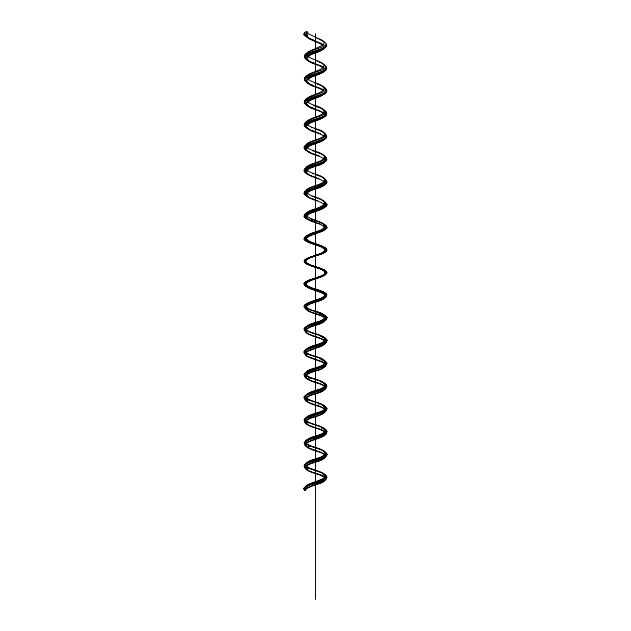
<?xml version="1.0" encoding="UTF-8"?>
<svg xmlns="http://www.w3.org/2000/svg" width="631" height="631" viewBox="0 0 631 631"><rect width="100%" height="100%" fill="white"/><g stroke="black" fill="none" stroke-linecap="round" stroke-linejoin="round"><path stroke-width="0.95" d="M322.701 45.061L308.551 38.128L306.847 35.817L304.284 34.705L304.592 32.386L306.847 31.55L308.811 34.042L321.313 39.911L323.332 41.338L324.16 42.758L323.664 44.186L321.928 45.606L310.318 50.953L307.163 53.272M325.959 478.046C325.399 484.08 314.143 483.922 309.805 486.958C307.407 486.817 303.503 493.497 304.213 488.063M304.844 169.471C305.238 162.135 337.948 161.859 321.045 153.79M304.118 33.183L304.765 32.678M307.723 173.73C293.991 166.395 328.396 165.89 326.503 158.712M325.304 364.245L321.999 362.115L306.713 355.884L304.158 353.155L304.142 351.585L305.254 350.828M306.295 263.6C298.739 258.552 315.563 256.525 317.716 254.995M304.166 283.595C304.347 286.821 308.922 287.184 311.233 288.383M304.118 488.962C308.875 481.8 323.671 484.813 326.826 476.72M304.166 239.054C304.276 232.35 335.29 231.829 323.955 224.518M317.48 255.003C327.032 253.07 331.062 247.912 318.797 245.498M325.919 295.229C321.692 291.569 315.713 290.93 310.728 288.698C308.054 288.115 301.997 284.928 306.532 282.404C309.348 279.02 333.973 276.402 324.042 269.997M306.532 468.604C296.744 460.898 327.915 461.34 326.755 453.752M325.73 479.308C328.262 477.312 325.667 474.575 323.143 474.055M304.118 465.938C309.364 459.139 321.487 461.34 326.826 454.643M304.118 488.725L305.254 487.408M326.858 363.062L326.44 364.773L323.955 366.414L305.846 373.118L304.229 374.64L304.56 376.155M305.743 237.571C308.851 243.519 317.827 243.219 323.096 246.95C329.816 252.124 315.697 254.75 312.637 256.446C288.698 265.943 332.789 265.769 324.752 274.848M304.718 305.917L305.309 304.718M304.142 193.678L304.56 192.021L307.045 190.373L325.359 183.542L326.882 181.649L325.359 179.748M306.532 332.016C296.941 324.579 326.755 324.547 326.858 317.661M326.858 340.306L326.156 341.813L323.545 343.351L306.248 349.629L304.276 351.112L304.481 352.563M306.532 354.78C296.83 347.153 327.481 347.476 326.834 340.07M304.142 216.275L304.678 214.658L307.045 213.136L325.359 206.313L326.882 204.412L325.359 202.519M310.16 242.478C308.275 241.468 303.905 240.868 304.363 238.116M304.528 262.259L304.339 260.619L306.264 259.096M304.142 261.321L305.002 259.917M326.834 227.791L326.874 227.302M325.162 274.611L326.858 272.45M326.858 272.844L326.637 271.945M306.295 309.127C295.915 300.853 338.05 300.829 323.403 292.563M304.126 283.958C306.051 278.161 332.095 277.033 322.985 269.981C313.11 265.564 294.298 261.999 316.147 255.681C336.568 249.821 316.099 245.42 307.873 241.839C296.333 234.716 325.407 233.951 326.259 227.673M326.787 249.56L326.014 251.446M325.896 89.074L326.874 90.722L325.304 92.796M325.746 115.079C323.395 121.223 293.801 122.722 310.562 130.12M325.73 411.018C320.903 417.272 310.365 415.805 305.309 421.871C308.985 428.575 319.846 427.242 325.304 432.535M325.73 433.781C320.903 440.036 310.365 438.569 305.309 444.634C308.985 451.339 319.846 450.013 325.304 455.306M325.73 456.544C320.895 462.641 310.886 461.49 305.451 467.043C307.676 473.976 319.949 472.619 325.249 477.336M324.468 429.648C330.605 432.527 320.95 435.611 318.261 436.289C314.309 438.671 304.41 438.269 304.457 444.019M304.189 396.899L304.473 398.145M304.134 397.293C305.491 391.07 336.26 390.25 323.127 382.828M304.181 419.718L304.457 421.555M304.134 488.544L304.174 488.11M326.826 454.896L326.826 454.178M305.286 350.56C310.247 344.597 320.091 345.678 325.541 340.188C323.135 333.121 310.894 334.58 305.719 329.264M304.741 192.029C309.103 185.191 320.39 186.847 326.077 181.042C323.837 174.369 311.943 174.763 306.792 170.007M326.858 182.375L325.864 183.676L323.277 185.096L306.035 191.359L304.142 193.252L305.104 194.545M307.045 218.452C300.884 216.378 307.502 212.671 310.815 212.166C315.863 209.642 323.324 209.847 326.858 205.059M304.142 283.666L306.059 281.718M326.858 227.681L326.661 228.154M304.142 328.925C309.687 322.299 322.378 324.76 326.834 317.425M305.309 373.236L308.259 370.744M325.691 365.672C320.635 371.738 310.097 370.271 305.27 376.518C309.387 382.97 319.767 381.787 325.304 387.008M325.691 388.436C320.635 394.501 310.097 393.034 305.27 399.281C309.387 405.733 319.767 404.55 325.304 409.771M325.691 479.489L322.741 481.958L307.163 487.826L305.349 489.072L304.718 490.319L304.118 489.467M326.819 250.318L325.154 251.966M304.245 374.128L304.457 375.555M304.245 442.347L304.56 444.445M304.174 488.37C309.584 481.997 320.485 483.488 326.661 477.785M326.755 477.872L326.053 476.192M324.989 183.881L324.657 184.473M325.501 296.728L325.249 297.217M324.941 161.228L324.634 161.757M325.651 342.988L322.252 345.614L307.802 351.317L305.917 352.626L305.254 353.928L305.254 352.382M305.372 327.741C310.531 321.842 321.155 323.38 325.683 316.991C321.155 310.633 310.586 312.164 305.451 306.287M318.963 221.86C341.434 230.354 303.953 230.796 305.183 239.149M305.365 418.582C310.783 412.769 321.226 414.299 326.266 408.107C321.826 401.655 311.312 402.83 305.349 397.798M305.365 441.345C310.633 435.54 320.887 436.849 325.73 430.681C321.613 424.221 311.233 425.404 305.696 420.183M305.365 464.116C310.657 458.39 320.603 459.526 325.691 453.618C322.102 447.071 311.604 448.152 306.035 443.301M305.365 486.88C310.823 481.216 320.666 482.407 326.164 476.76C322.812 469.953 311.58 471.183 305.751 466.443M304.726 305.325C310.594 299.662 321.25 301.113 326.282 294.74C321.321 288.422 310.744 289.858 304.923 284.281M326.763 340.779C320.729 346.537 310.618 345.449 304.363 350.962M326.637 205.69L326.661 204.113M304.213 283.429L305.838 281.899M304.213 306.035L304.528 305.428M326.763 295.56L326.156 296.499M326.763 318.127L322.993 320.722L306.485 326.613L304.363 328.262L304.434 329.8M326.763 273.042L324.531 274.966M304.245 396.938L307.857 394.446L325.265 388.026L326.661 386.779L326.85 385.675L324.642 383.751M304.245 419.765C310.113 413.565 322.378 415.711 326.858 408.486M304.245 488.189C310.136 482.904 319.207 483.251 325.793 478.937M326.755 454.817L323.932 456.954L317.172 459.455M324.941 206.605L324.618 207.071M325.486 320.201C320.114 325.801 310.176 324.72 305.309 330.786C309.237 337.38 319.767 336.173 325.296 341.434M306.138 304.426C311.312 300.119 337.175 296.554 318.418 290.181C293.447 282.948 311.446 280.101 324.468 275.108M305.98 236.964L306.358 236.483M304.245 488L306.84 485.294L322.378 479.055L324.76 477.628L325.73 476.208L325.146 474.78L323.088 473.36L309.805 468.202L306.035 466.072M304.339 238.037L304.868 237.524M304.339 305.798L304.631 305.309M326.637 295.797L326.014 296.609M304.355 373.741C310.57 368.086 321.211 369.466 326.842 363.243C322.638 356.144 311.73 357.438 305.538 352.445M304.339 442.418L308.283 439.917L324.642 434.033L326.661 432.432L326.653 430.768M306.295 144.783C308.914 139.853 333.531 137.795 321.045 131.027M326.259 295.955C321.928 302.841 310.586 301.2 304.923 307.06C307.147 314.175 320.729 312.897 325.919 318.379M325.123 93.151C319.475 98.523 292.484 102.048 314.009 108.713M323.798 48.256L323.34 48.792M323.924 70.972L323.458 71.508M326.582 205.643C320.343 210.604 311.391 210.328 304.844 214.84M304.418 237.919L306.059 236.704M324.113 93.664C319.294 98.625 310.413 98.034 306.406 103.768C309.687 109.881 319.057 109.218 324.003 113.864M307.005 76.091C311.69 71.161 320.501 71.689 324.287 65.924C321.25 59.977 312.321 60.41 307.612 55.946M324.334 116.349C319.333 121.255 310.626 120.75 306.224 126.271C309.174 132.581 318.955 131.847 324.003 136.375M306.327 190.294C309.379 185.498 333.807 183.282 320.895 176.514M306.587 121.783C311.611 116.956 320.083 117.311 324.626 111.963C322.307 105.645 312.511 106.221 307.676 101.97M304.607 215.076L304.142 216.047M324.563 184.591L324.082 185.057M306.942 98.759C311.872 94.098 320.311 94.421 324.452 88.939C321.747 82.803 312.44 83.308 307.652 78.946M324.713 229.361L324.082 229.936M324.373 139.214C319.231 144.065 309.939 143.347 306.003 149.326C309.9 155.265 319.073 154.642 324.31 159.272M324.492 161.938C320.737 166.844 305.688 166.308 306.445 173.249C311.596 177.595 319.041 177.855 324.342 181.996M304.607 305.443L305.002 304.954M324.192 48.342C320.154 52.334 293.383 55.473 310.862 61.83M306.477 236.357L307.045 235.876M324.381 71.035C319.002 75.625 310.144 75.113 305.775 80.768C309.293 86.77 318.576 86.21 323.971 90.32M306.666 167.041C311.966 162.467 320.808 162.956 325.028 157.253C321.526 151.156 312.124 151.803 306.911 147.283M324.397 207.299C319.318 212.126 308.322 210.999 306.011 217.766C311.115 222.956 319.909 222.349 325.028 227.507M306.698 212.947C311.974 208.285 321.692 208.995 325.099 202.677C320.777 196.998 311.982 197.416 306.634 192.818M323.151 48.966C318.45 53.217 309.734 52.886 306.792 58.73C310.42 64.228 318.623 64.023 323.435 68.314M323.269 71.682C318.418 75.886 310.01 75.625 306.611 81.257C310.002 86.944 318.505 86.652 323.419 90.825M304.986 237.327L305.459 236.98M325.998 296.499L323.806 297.911M323.94 185.175C318.876 189.623 308.228 188.756 306.09 195.389C311.059 200.398 319.278 200.169 324.61 204.736M305.136 304.978L305.664 304.489M325.848 296.617L320.201 299.323M325.848 251.595L325.336 251.95M324.239 298.187C319.31 302.557 306.981 301.973 305.625 308.725C311.036 313.812 319.633 313.544 325.241 318.387M323.924 230.055C315.098 234.724 293.47 238.826 316.202 244.86M307.202 235.749C312.061 231.443 323.648 232.098 324.965 225.306C319.846 220.211 311.351 220.479 306.161 215.486M325.517 229.313L324.965 229.566M305.459 304.741L306.721 303.897M325.359 92.489C322.236 96.188 295.623 98.223 307.455 105.322M305.641 236.862L306.485 236.475M325.336 229.432L324.295 229.921M305.838 304.505L307.739 303.432M325.146 252.061L318.805 254.616M306.035 281.789C312.14 278.192 319.712 277.743 325.588 273.728C326.984 268.703 313.749 267.647 310.728 265.265C290.923 257.172 328.286 256.643 325.691 248.433M324.941 274.682L319.854 276.843M306.248 236.507L308.291 235.647M324.736 229.787L324.058 230.031M306.248 281.671L308.882 280.424M306.469 258.97L307.471 258.513M306.705 236.27L308.882 235.418M324.042 230.134L323.277 230.386M306.942 258.734L308.007 258.276M306.942 303.913L318.442 299.788M324.042 252.652L322.993 253.118M324.042 275.155L322.993 275.621M307.873 370.941C310.318 368.441 333.16 365.444 323.529 360.214M323.79 230.252L322.725 230.623M323.529 297.911L318.805 299.796M307.723 258.387L311.501 256.991M307.999 303.44L319.846 299.315M322.993 230.607L321.195 231.214M308.291 280.661L305.538 282.199L304.741 283.824M304.718 168.911C302.478 171.222 306.201 173.659 308.291 174.172M308.283 258.15L308.867 257.913M322.709 253.236L322.118 253.473M308.575 235.45L310.815 234.708M322.417 230.843L318.805 232.034M308.575 280.606L311.154 279.604M322.417 275.857L318.805 277.198M309.174 235.213L314.017 233.659M309.174 280.377L309.813 280.14M320.84 253.859C329.974 251.919 324.886 246.626 318.631 245.672M320.856 253.938C313.639 256.328 294.432 260.903 312.747 266.132M310.136 280.022L312.921 279.02M320.856 231.427L318.087 232.271M311.146 234.503L312.913 233.92M311.493 256.975L312.203 256.754M319.499 276.914L317.724 277.553M319.152 254.522L313.134 256.391M312.195 256.738L312.921 256.517M312.195 279.312L313.284 278.902M318.442 232.247L316.983 232.626M318.442 277.261L314.759 278.492M313.276 233.801L316.241 232.949M317.716 232.484L314.759 233.328M313.276 256.383L314.017 256.147M316.983 255.208L317.724 254.971M313.276 278.965L314.017 278.665M316.06 459.81C312.676 460.898 299.236 463.927 306.705 468.431M314.017 278.728L316.241 277.963M306.847 33.68L304.118 33.68L305.104 35.202M314.759 221.686L315.5 221.915M316.241 244.623L314.017 243.921M314.017 243.976L316.241 244.678M316.983 267.434L312.203 265.896M314.017 288.99L314.759 289.227M315.5 289.455L316.983 289.929M315.5 289.55L316.983 290.023M315.106 244.126L313.915 243.747M315.894 244.378L316.297 244.505M314.017 289.077L314.759 289.313M315.894 289.905L316.297 290.031M316.983 267.418L317.724 267.67M313.276 266.258L318.805 268.025M313.915 289.274L314.703 289.526M316.983 312.479L317.716 312.716M317.716 245.151L318.442 245.333M313.915 266.511L312.913 266.14M313.276 243.684L312.203 243.392M318.079 290.276L320.532 291.199M313.134 243.487L311.848 243.274M317.866 267.773L324.736 270.344M313.134 266.258L311.501 265.659M312.203 288.406L312.921 288.635L312.195 288.493M318.442 290.394L321.187 291.435M312.747 288.895L311.982 288.643M312.203 220.858L311.154 220.511M314.096 221.852L316.904 222.782M312.242 130.215L312.771 130.388M314.798 199.664L315.5 199.901M312.195 220.732L311.493 220.495M316.904 245.088L318.292 245.554M318.797 313.071L319.499 313.307M314.798 177.066L315.5 177.303M319.152 268.12L323.545 269.792M314.972 83.371L315.5 83.544M314.972 106.134L315.5 106.308M312.282 107.601L312.802 107.783M314.443 128.716L315.5 129.071M314.443 151.479L315.5 151.834M316.028 154.753L314.451 154.216M315.5 174.606L316.904 175.087M316.202 177.54L316.904 177.776M314.096 199.428L313.055 199.081M316.904 200.366L317.606 200.603M317.606 223.019L318.292 223.248M313.394 221.623L310.42 220.574M319.018 290.915L319.767 291.167M318.797 404.029L319.325 404.211M313.386 62.714L313.907 62.895M316.557 106.663L317.606 107.018M316.557 129.426L317.085 129.607M316.557 152.189L317.085 152.371M316.549 154.926L317.077 155.108M319.499 245.735L320.201 245.916M304.505 262.259L306.784 263.853L311.493 265.675M311.501 288.17L310.815 287.933M317.085 38.554L317.606 38.728M313.394 40.013L313.915 40.195M317.085 61.317L317.606 61.491M317.085 84.081L317.606 84.254M312.842 85.177L311.809 84.822M313.394 105.598L313.915 105.779M314.096 176.83L312.708 176.357M315.5 197.542L316.202 197.787M311.493 288.257L310.799 288.02M313.93 154.043L312.897 153.688M314.096 197.061L314.798 197.306M317.606 129.781L319.136 130.317M316.013 132.068L314.475 131.54M312.881 150.951L313.394 151.124M317.606 152.552L319.136 153.081M313.394 173.896L312.708 173.659M317.606 175.323L318.631 175.678M316.904 198.024L319.949 199.104M314.096 220.172L318.631 221.741M314.096 243.385L322.338 246.413L325.998 248.669M311.146 265.556L310.468 265.32M312.866 62.54L311.848 62.185M316.525 132.242L317.038 132.423M312.708 198.962L311.375 198.497M311.233 242.856L310.507 242.604M312.881 39.84L311.864 39.485M318.119 84.436L319.136 84.791M318.119 107.199L319.136 107.554M318.292 178.25L318.963 178.486M313.962 131.358L312.952 131.003M318.103 155.463L319.112 155.818M313.394 219.927L312.708 219.691M320.185 245.972L321.51 246.39M320.185 313.536L321.179 313.891M320.201 313.694L320.863 313.93M319.846 358.787L320.359 358.968M310.641 378.553L311.154 378.726M313.394 243.148L312.708 242.903M312.708 196.58L312.037 196.344M314.506 108.895L315.003 109.068M315.997 109.423L316.991 109.778M318.056 132.778L319.041 133.133M312.037 176.12L311.051 175.765M310.136 242.627L311.493 243.093L309.505 242.454M318.963 175.797L320.58 176.396M319.625 223.713L320.272 223.95M319.136 39.264L319.625 39.438M319.136 62.027L319.625 62.201M311.375 127.651L311.864 127.825M311.888 153.333C291.309 145.572 324.121 144.341 326.006 137.203M310.144 220.156L309.505 219.919M312.369 242.785L310.728 242.178M320.856 268.703L321.81 269.058M310.136 287.783L309.505 287.468M310.271 106.899L310.76 107.073M312.455 130.83L311.02 130.301M320.856 336.41L321.495 336.646M320.84 291.546L321.534 291.798M311.375 39.303C308.772 39.524 297.572 29.894 308.283 37.387M319.625 84.964C339.454 92.796 306.469 93.885 304.773 100.976M319.625 107.735C339.644 115.686 305.94 116.538 304.836 123.913M317.977 110.133L318.458 110.307M319.625 130.499L320.58 130.854M319.625 153.262L320.58 153.617M325.391 295.513C321.715 290.015 294.425 287.594 311.367 280.322C315.2 277.577 325.091 277.743 325.123 271.922C320.414 267.67 313.607 267.047 308.007 264.373M320.856 359.149L321.337 359.323M320.856 381.936L321.345 382.11M310.342 84.294L310.815 84.467M311.698 219.328L310.728 218.965M321.179 291.333L323.001 292.137M310.728 198.26C292.476 190.27 324.91 189.821 326.188 182.501M320.106 39.619C339.107 47.585 305.712 48.295 304.836 55.623M320.114 62.382L321.045 62.737M310.728 175.647C292.05 168.217 324.926 166.687 326.203 159.895M309.49 242.391L308.583 242.099M321.495 291.451L323.277 292.256M309.49 287.547L308.291 286.995M321.495 314.009L325.146 315.658L326.661 317.117M321.51 314.167L322.425 314.522M309.206 151.803L309.679 151.976M309.726 129.331L308.811 128.976M320.272 199.222C338.342 207.197 306.713 208.033 304.741 215.1M319.996 133.488L320.453 133.662M309.174 242.272L308.007 241.862M308.867 264.736L309.805 265.083M309.174 287.436L304.868 285.117M319.396 110.662L320.303 111.017M310.105 220.456L304.844 217.435M321.81 359.504L323.127 360.033M321.826 359.709L322.717 360.064M308.717 378.048L309.174 378.221M321.826 428.149L322.283 428.323M309.182 446.448L308.283 446.093M308.717 446.511L309.174 446.693M309.19 378.016L308.291 377.661M321.818 427.913L322.717 428.268M308.882 219.683L307.723 219.083M322.118 246.674L323.545 247.21M322.118 336.883L322.993 337.238M322.133 337.08L322.717 337.317M309.34 106.544C293.415 98.625 325.438 98.349 326.44 91.361M322.189 292.05L323.119 292.437M310.105 241.933L309.513 241.697M308.283 82.913L308.717 83.087M309.419 83.939C292.114 74.908 331.685 76.304 325.896 66.31M308.283 105.677L308.717 105.85M308.583 219.572L306.469 218.492M322.417 246.792L324.752 247.802M322.417 269.295L322.993 269.524M322.267 382.473L322.709 382.646M322.267 405.276L322.709 405.457M321.487 62.919C337.096 70.869 305.735 71.208 304.765 78.212M308.275 241.918L306.248 240.979M308.275 264.499L306.485 263.663M322.717 314.64L326.156 316.525M308.291 196.856L305.152 195.208L304.142 193.725M308.283 60.15C292.831 51.426 328.246 51.916 326.44 44.052M308.314 151.448C291.254 142.519 332.474 142.472 325.549 134.348M322.82 224.013L323.403 224.265M308.18 218.957L307.597 218.705M308.378 128.803C292.571 119.59 328.096 120.332 326.44 112.342M309.222 241.57L305.538 239.512M307.991 286.963L304.631 284.881M321.163 111.371L321.976 111.719M323.261 269.642L323.806 269.91M307.723 196.438L304.418 194.316M307.723 241.681L306.705 241.216M307.723 264.263L306.248 263.553M323.261 292.161L324.295 292.729M307.471 354.519L307.873 354.701M323.135 405.63L323.924 405.993M323.143 405.851L323.932 406.214M307.865 400.291L307.076 399.928M307.857 400.504L307.068 400.149M307.463 422.92L307.865 423.101M323.143 474.307L326.755 476.799M307.857 468.707L307.068 468.352M307.857 468.967L307.068 468.612M323.261 337.356L325.998 338.886L326.858 340.267M323.277 337.553L324.058 337.9M307.597 309.758L307.045 309.505M307.471 219.099L306.035 218.263M323.529 292.271L325.162 293.202M307.455 82.558C294.835 74.111 326.669 74.426 326.542 67.438M307.455 128.085C295.434 121.326 327.024 120.308 326.511 113.785M307.455 150.848C294.882 143.836 327.726 143.016 326.542 136.225M323.545 428.63L326.006 430.05L326.755 431.178M323.79 269.879L324.295 270.139M323.955 110.701L325.359 111.458M307.045 104.628L306.532 104.375M307.045 127.391L306.532 127.139M307.045 150.162L306.532 149.902M307.045 172.926L306.295 172.539M307.045 195.689L306.295 195.31M323.955 315.579L324.468 315.831M323.932 111.19L325.265 111.9M323.932 429.041L326.542 430.823M323.932 451.615L326.385 453.216L326.874 454.691M324.216 201.881L324.933 202.259M323.608 225.346L325.32 226.395M307.51 34.997L306.248 34.279M324.295 360.774L326.866 363.085M306.721 354.165L305.002 353.1M306.721 376.952L305.002 375.879M306.698 377.157L304.986 376.084M324.287 406.167L326.826 408.533M324.295 406.388L326.755 408.352M306.705 399.967L304.986 398.902M306.713 422.565L304.994 421.5M306.705 445.376L304.986 444.311M306.698 445.62L304.986 444.555M306.705 468.178L304.986 467.106M306.713 399.754L305.002 398.682M324.515 247.731L325.541 248.267M306.485 241.16L305.459 240.506M324.468 338.595L326.858 340.74M324.468 361.358L326.195 362.494M324.468 384.121C335.471 392.395 295.545 392.032 306.532 400.306M306.532 377.543L304.805 376.407M324.468 406.885L326.053 407.894M306.532 423.07L304.678 421.808M324.468 452.411L326.771 454.312M306.532 445.841L304.678 444.571M324.468 475.175L325.896 476.066M324.515 292.745L325.817 293.699M323.837 203.064L325.32 203.994M324.531 338.137L326.787 340.03M306.485 331.33L305.002 330.384M323.064 112.255L324.744 113.312M323.837 180.498L325.32 181.444M307.163 171.403L305.988 170.693M323.806 157.766L325.217 158.657M307.163 194.309L305.68 193.346M307.163 217.395L305.68 216.433M306.358 354.188L304.781 353.123M306.295 58.722L305.641 58.344M324.705 88.316L325.359 88.695M306.295 81.486L305.641 81.107M324.705 133.843L325.154 134.095M324.705 156.606L325.154 156.859M324.752 225.212L325.146 225.559M306.264 218.507L305.641 218.026M324.705 315.957L326.874 318.103M306.264 308.598L304.868 307.66M306.358 422.62L304.986 421.729M324.642 452.222L326.661 453.823M306.248 308.748L304.607 307.565M306.248 331.401L304.726 330.336M306.059 240.932L305.294 240.387M324.941 270.462L326.014 271.204M306.84 148.459L305.988 147.922M324.965 225.322L325.848 226.024M323.963 135.255L324.539 135.61M305.854 218.279L305.294 217.79M305.846 103.997L305.451 103.744M305.846 126.76L305.451 126.508M305.846 195.058L305.27 194.671M325.336 293.21L326.393 294.141M325.517 248.314L326.369 249.016M305.459 263.088L304.844 262.614M305.451 80.981L304.805 80.476M325.549 111.584L326.053 111.963M325.691 270.936L326.472 271.638M325.706 225.795L326.369 226.497M325.249 454.572L321.487 452.616L307.873 447.639L305.538 446.212L304.718 444.792L305.538 443.372L307.873 441.945L324.16 435.721L326.077 434.12L325.959 432.519M323.948 67.848C320.532 63.841 304.457 63.305 306.753 56.861C312.203 51.931 322.962 52.507 326.18 45.874M323.79 45.148C318.592 40.92 309.837 41.307 306.122 35.549M305.152 240.34L304.726 239.922M305.104 103.492L304.126 102.104L305.735 100.518L324.302 93.585L326.661 91.803L326.542 90.201M305.104 126.255L304.142 124.993L305.735 123.282L324.295 116.349L326.661 114.566L326.542 112.965M325.896 157.364L326.866 159.564L325.541 161.165L307.068 168.098L304.607 169.7L304.245 171.23L305.94 172.066L305.94 170.267M305.104 149.019L304.142 147.757L305.735 146.045L324.295 139.112L326.661 137.329L326.542 135.728M305.104 171.782L304.56 171.277M325.462 363.693C322.883 359.686 300.175 358.163 306.161 351.838C312.179 347.555 322.189 348.359 326.259 342.081M325.462 386.456C321.274 383.53 316.052 382.646 311.375 380.769C309.332 379.688 303.566 378.718 305.183 375.429C310.886 370.018 322.662 371.627 326.164 364.584M305.538 375.208C309.734 378.135 314.94 379.026 319.625 380.903C321.668 381.976 327.434 382.954 325.817 386.235C320.004 391.575 308.804 390.108 304.765 396.907M325.462 409.219C321.274 406.293 316.052 405.41 311.375 403.532C309.332 402.452 303.566 401.482 305.183 398.193C310.996 392.853 322.196 394.32 326.227 387.529M325.462 431.983C321.274 429.056 316.052 428.173 311.375 426.296C309.332 425.223 303.566 424.245 305.183 420.964C310.996 415.616 322.196 417.083 326.235 410.292M326.014 226.032L326.763 227.081M305.183 217.774L304.726 217.316M325.998 293.683L326.787 294.732M307.06 124.457C312.037 129.15 323.987 128.929 326.077 135.476C320.382 141.241 309.261 139.625 304.734 146.321M305.412 329.666C309.482 332.655 314.695 333.444 319.302 335.313C321.51 336.465 327.26 337.285 325.817 340.732C319.885 345.969 309.206 344.66 304.734 351.199M325.588 341.008C321.636 338.042 316.525 337.238 312.037 335.4C309.718 334.162 304.016 333.46 305.081 329.895C310.823 324.318 322.512 325.943 326.188 318.86M305.349 420.562C309.513 423.677 314.885 424.497 319.625 426.43C321.668 427.502 327.434 428.481 325.817 431.762C320.114 437.173 308.338 435.571 304.836 442.615M305.349 443.325C309.513 446.44 314.885 447.261 319.625 449.193C321.668 450.266 327.434 451.244 325.817 454.525C320.114 459.936 308.338 458.335 304.836 465.378M326.195 408.02L326.819 409.669L325.154 411.309L307.045 418.014L304.457 419.789L304.457 421.192M304.781 466.932L304.134 465.859M326.259 316.478L326.582 316.999M304.678 80.35L304.339 79.001L306.358 77.4L323.143 71.35L326.014 69.749L326.314 68.732M305.696 351.893C310.752 357.264 323.246 355.813 325.549 362.92C320.232 368.82 308.259 367.179 304.836 374.317M305.696 374.656C311.051 380.012 322.465 378.561 325.635 385.509C320.477 391.465 309.427 389.84 305.27 396.528M305.696 397.42C309.403 400.622 314.546 401.395 318.955 403.288C321.053 404.432 326.842 405.425 325.304 408.801C320.232 414.322 305.649 413.053 304.473 420.964M325.304 478.069C321.739 474.954 316.786 474.189 312.526 472.374C310.152 470.994 304.095 470.332 305.041 466.664C310.767 461.08 322.165 462.697 326.227 455.819M304.631 239.875L304.213 239.212M304.631 217.332L304.339 216.843M305.081 306.847C310.302 312.203 323.742 310.862 326.077 317.827C320.359 323.545 309.158 321.873 304.741 328.609M304.56 57.46L304.457 56.056L307.068 54.282L324.965 47.696L326.755 46.102L326.542 44.675M326.44 362.746L326.542 364.158L323.932 365.933L306.035 372.527L304.26 373.923L304.481 375.342M326.495 226.505L326.834 227.318M304.528 217.222L304.213 216.607M326.495 249.095L326.858 250.073M305.081 217.656L304.812 216.259L306.532 214.627L323.372 208.206L325.817 206.574L326.188 205.051M304.457 171.151C305.491 163.366 324.618 165.787 326.542 158.499M304.457 352.768L304.118 351.877M304.457 398.366L304.134 397.262M304.465 443.774C307.336 436.486 323.324 439.066 326.819 431.675M304.418 284.723L304.142 283.832M304.434 307.187L304.166 306.603M326.582 203.994L326.858 204.988M304.418 307.329L304.142 306.366M304.418 329.981L304.142 328.972M326.582 181.31L326.858 182.335M326.566 181.507C324.965 189.442 306.39 186.555 304.363 194.38M304.363 239.52L304.142 238.975M326.637 316.951L326.787 317.354M304.836 419.852L304.923 418.605L307.463 417.217L324.634 410.978L326.527 409.558L326.811 408.304M326.763 317.188L326.858 317.59M326.819 431.123L326.882 431.714M315.5 33.68L315.5 48.469M315.5 52.412L315.5 71.137M315.5 75.081L315.5 94.792M315.5 97.75L315.5 117.461M315.5 120.418L315.5 140.137M315.5 143.087L315.5 162.806M315.5 165.764L315.5 185.475M315.5 188.432L315.5 209.129M315.5 211.101L315.5 322.48M315.5 324.452L315.5 345.149M315.5 348.107L315.5 367.818M315.5 370.776L315.5 390.494M315.5 393.444L315.5 413.163M315.5 416.121L315.5 436.818M315.5 438.79L315.5 459.486M315.5 461.458L315.5 482.155M315.5 484.127L315.5 599.45M306.847 31.55L306.847 35.817M305.254 488.962L305.254 490.516"/></g></svg>
